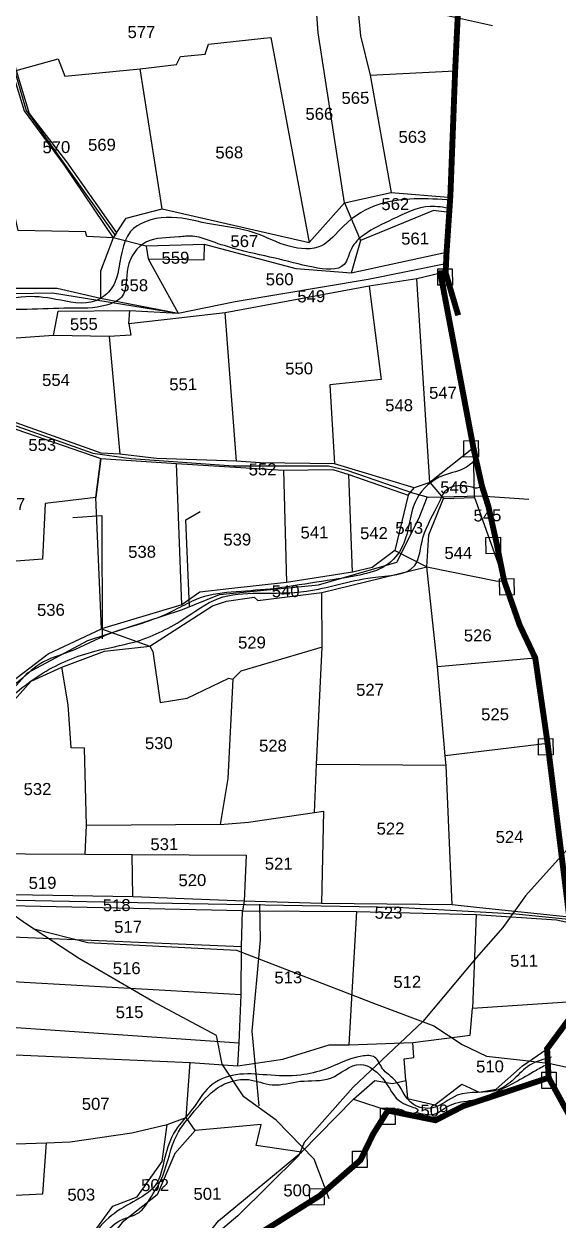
# Model space of a CAD drawing. Header units: inches. Extents: x 204181 to 273365, y 1587708 to 1600456.
# Drawn here: x 217341 to 218245, y 1591160 to 1593183 of the extents above; entities that cross this region are included whole.
import ezdxf
from ezdxf.enums import TextEntityAlignment as Align

# ---------------------------------------------------------------- set-up
doc = ezdxf.new("R2010")
doc.units = ezdxf.units.IN
doc.header["$LTSCALE"] = 15
doc.header["$MEASUREMENT"] = 0
doc.linetypes.add('HIDDEN2', pattern=[0.1875, 0.125, -0.0625])
for name, color, linetype in [('PLOT', 7, 'Continuous'), ('PLOT NO', 7, 'Continuous'), ('RAOD', 1, 'Continuous'), ('STREAM', 4, 'Continuous'), ('VILLAGE BOUNDARY STONES', 1, 'Continuous'), ('VILLAGE BOUNDRY', 5, 'Continuous')]:
    doc.layers.add(name, color=color, linetype=linetype)
doc.styles.get("Standard").update_dxf_attribs({"font": 'arial.ttf'})

msp = doc.modelspace()

# ---------------------------------------------------------------- linework, layer by layer
at = {"layer": 'PLOT'}
for points in [[(217393.8, 1593755.7), (217402.7, 1593694.9), (217330.1, 1593684.2), (217292.9, 1593676.9), (217288.4, 1593690.8), (217214.3, 1593673.5), (217139.5, 1593633.8), (217158.4, 1593485), (217167, 1593417.8), (217181.9, 1593395.9), (217221.9, 1593352.4), (217295.2, 1593227.9), (217328.6, 1593104.4), (217350.6, 1593031.3), (217413.5, 1592949.5), (217497.8, 1592829.9), (217492.3, 1592821.5), (217471.2, 1592764.6), (217470.7, 1592719.3), (217602.5, 1592694), (217698.9, 1592713.5), (217923.5, 1592751.4), (218055.1, 1592777.8)], [(217896.6, 1593310.1), (217910.6, 1593162.6), (217926.9, 1593096.4), (217962.5, 1592897.6)], [(217883.7, 1592880.4), (217838.9, 1593167.8), (217829.8, 1593293.8)], [(217290.3, 1593222.5), (217321.4, 1593102.3), (217341.7, 1593035.9), (217409.5, 1592944.1), (217492.3, 1592821.5), (217447.6, 1592823.2), (217445.5, 1592831.1), (217331.8, 1592833.7), (217319.9, 1592886.7), (217258.1, 1592887.7), (217252.4, 1592924.9), (217145.3, 1592907.8), (217136, 1592742.9)], [(217328.6, 1593104.4), (217399.3, 1593124), (217410.8, 1593094.4), (217538.3, 1593107.1), (217599.2, 1593114.2), (217606.5, 1593127.6), (217647.9, 1593131.7), (217653.8, 1593148.9), (217747.3, 1593158.6), (217758.9, 1593160.1), (217823.6, 1592813.6), (217883.7, 1592880.4), (217962.5, 1592897.6), (218058.7, 1592890.1)], [(217575.3, 1592870.2), (217538.3, 1593107.1)], [(217926.9, 1593096.4), (218070.7, 1593103.7)], [(215977.6, 1592940.2), (216141.4, 1592929.1), (216191.8, 1592927.5), (216264.6, 1592910.6), (216321.4, 1592898.4), (216366.9, 1592882), (216417, 1592865.4), (216514.5, 1592850.6), (216657.8, 1592825.3), (216847.4, 1592807.5), (217041.5, 1592783.5), (217097.3, 1592778.2), (217136, 1592742.9), (217203.3, 1592733.3), (217298.1, 1592736.3), (217397.9, 1592736.2), (217470.7, 1592719.3)], [(217883.7, 1592880.4), (217910.4, 1592816.9)], [(218061, 1592863.8), (218034, 1592867.5), (217910.4, 1592816.9), (217895, 1592761.6), (217801.9, 1592768.8), (217646.6, 1592810.2), (217548.1, 1592807), (217492.3, 1592821.5)], [(217497.8, 1592829.9), (217514.6, 1592854.5), (217575.3, 1592870.2), (217823.6, 1592813.6)], [(217548.1, 1592807), (217551.3, 1592785.8), (217602.5, 1592694)], [(217551.3, 1592785.8), (217646.1, 1592784.3), (217646.6, 1592810.2)], [(218056.2, 1592796.6), (217895, 1592761.6)], [(218045.8, 1592761.2), (218005.7, 1592751.9), (217925.5, 1592739.5), (217681.8, 1592694.4), (217603.3, 1592685.6), (217518.7, 1592675.9), (217522.1, 1592656.4), (217485.6, 1592654.4), (217391.4, 1592656.3), (217272.7, 1592647.5)], [(217925.5, 1592739.5), (217945.5, 1592581.9), (217858.9, 1592572.9), (217866.6, 1592439.3)], [(218027.8, 1592407.3), (218005.7, 1592751.9)], [(217198.4, 1592724.7), (217389.8, 1592728.3), (217602.5, 1592694)], [(217391.4, 1592656.3), (217399.5, 1592697.5), (217520.7, 1592698.6), (217602.5, 1592694)], [(217518.7, 1592675.9), (217520.7, 1592698.6)], [(217701.2, 1592443.5), (217681.8, 1592694.4)], [(217485.6, 1592654.4), (217503.9, 1592455.6)], [(216992.6, 1592626.9), (217062.3, 1592623.9), (217200, 1592573.8), (217255.4, 1592531.5), (217281.6, 1592513.4), (217471.3, 1592448.2), (217599.7, 1592439.5), (217780.2, 1592428.3), (217864, 1592429.7), (217890.7, 1592421.3), (217991.5, 1592386), (218001.4, 1592398.4)], [(218101.6, 1592466.1), (218027.8, 1592407.3), (218001.4, 1592398.4), (217866.6, 1592439.3), (217740.8, 1592440.7), (217701.2, 1592443.5), (217565.7, 1592448), (217503.9, 1592455.6), (217472.2, 1592457.1), (217278.5, 1592526.1), (217251.5, 1592554.4), (217239.3, 1592598.8)], [(217471.3, 1592448.2), (217462.9, 1592382), (217377.1, 1592372.2), (217372.7, 1592277.9), (217268.4, 1592269.9), (217193.7, 1592277.8), (217185.4, 1592208.3), (217134.1, 1592193.1), (217123, 1592199.9), (217115.3, 1592268.9), (216963.5, 1592274.8), (216952.9, 1592304), (216947.6, 1592487.9)], [(218027.8, 1592407.3), (218051, 1592380.6), (218103.3, 1592382.1), (218101.6, 1592466.1)], [(217968.8, 1592292.6), (217930.4, 1592263.7), (217896.9, 1592256), (217785.3, 1592238.6), (217688.1, 1592227.9), (217638.8, 1592222.3), (217608.4, 1592200.4), (217472.4, 1592160.1), (217462.9, 1592382), (217471.3, 1592448.2)], [(217608.4, 1592200.4), (217599.7, 1592439.5)], [(217780.2, 1592428.3), (217785.3, 1592238.6)], [(217896.9, 1592256), (217890.7, 1592421.3)], [(217991.5, 1592386), (217968.8, 1592292.6), (218022.8, 1592264.8)], [(218065.9, 1591693.3), (218055.5, 1591929.2), (218053.9, 1591945.3), (218040.6, 1592096.4), (218022.8, 1592264.8), (218026.2, 1592318.8), (218051, 1592380.6)], [(218103.3, 1592382.1), (218153.4, 1592241.9)], [(217308.5, 1592061.6), (217382.3, 1592117.6), (217472.4, 1592160.1), (217554.4, 1592131), (217660.1, 1592199.1), (217683.8, 1592206.7), (217731.1, 1592213.6), (217737.2, 1592207.9), (217845.1, 1592221.6), (218022.8, 1592264.8), (218142.1, 1592240.8), (218153.4, 1592241.9)], [(217311.4, 1592024.1), (217353.7, 1592071.7), (217405.5, 1592095.2), (217477.9, 1592122.3), (217554.4, 1592131), (217559.6, 1592121.6), (217571.6, 1592035.8), (217617.4, 1592043.1), (217688, 1592076.9), (217694.8, 1592075), (217686.4, 1591906.8), (217673.4, 1591829.2), (217721.4, 1591832.9), (217832.9, 1591849.6), (217836.1, 1591930.6), (217845.6, 1592129.1), (217845.1, 1592221.6)], [(217845.6, 1592129.1), (217708, 1592088.5), (217694.8, 1592075)], [(218040.6, 1592096.4), (218206.2, 1592110.8)], [(217445, 1591779.2), (217447.5, 1591827.5), (217444.1, 1591958.2), (217421.6, 1591959), (217416.4, 1592031.8), (217405.5, 1592095.2)], [(218227.1, 1591966.3), (218053.9, 1591945.3)], [(218055.5, 1591929.2), (217836.1, 1591930.6)], [(217832.9, 1591849.6), (217848.1, 1591851.5), (217844.6, 1591695.9)], [(217673.4, 1591829.2), (217447.5, 1591827.5)], [(217242.4, 1591780.1), (217445, 1591779.2), (217524.4, 1591778.4), (217717.4, 1591777.2), (217713.8, 1591699.5), (217711.3, 1591683.4)], [(217525.4, 1591707.2), (217524.4, 1591778.4)], [(217703.2, 1591421.1), (217705.3, 1591460), (217708.6, 1591541.2), (217709.3, 1591622.7), (217711.3, 1591683.4), (217263.8, 1591692.9), (217264.3, 1591700.8), (217218, 1591701.6), (217220, 1591712.1)], [(218263.7, 1591672.5), (218112.1, 1591688.4), (218065.9, 1591693.3), (217844.6, 1591695.9), (217713.8, 1591699.5), (217525.4, 1591707.2), (217220, 1591712.1)], [(217263.8, 1591692.9), (217266.8, 1591641.8), (217272, 1591566), (217279, 1591489.3), (217705.3, 1591460)], [(217711.3, 1591683.4), (217904.3, 1591682.1), (218106.1, 1591676.8), (218241.9, 1591667.9), (218270.6, 1591661.7)], [(217891.4, 1591456.7), (217904.3, 1591682.1)], [(218106.1, 1591676.8), (218099.9, 1591518.5)], [(217266.8, 1591641.8), (217709.3, 1591622.7)], [(217708.6, 1591541.2), (217272, 1591566)], [(217284.9, 1590896.7), (217390.8, 1591031.6), (217427.3, 1591081.7), (217446.5, 1591121.6), (217491.6, 1591183.9), (217533.1, 1591199.8), (217575.3, 1591259.2), (217583.8, 1591322.1), (217616.1, 1591333.8), (217622.8, 1591426.8), (217703.2, 1591421.1), (217779.3, 1591432.2), (217857.9, 1591456.8), (217891.4, 1591456.7), (217999, 1591460.7), (218096, 1591472.9), (218099.9, 1591518.5), (218260.8, 1591529.4)], [(217619.8, 1591095.1), (217670.3, 1591159.1), (217810.6, 1591275.3), (217898.7, 1591364.8), (217934.7, 1591396.2), (217964.6, 1591391.5), (217987.2, 1591396.1), (217984.6, 1591433), (218001.1, 1591435.4), (217999, 1591460.7)], [(217168.9, 1591400.7), (217168.8, 1591389.1), (217276.3, 1591409.4), (217275.6, 1591441.8), (217622.8, 1591426.8)], [(217987.2, 1591396.1), (217990, 1591365.9), (218036.2, 1591355), (218081.9, 1591390.3), (218111.1, 1591376.7), (218140.2, 1591381.7), (218184.7, 1591421.3), (218226.2, 1591449.9)], [(217276.3, 1591409.4), (217291, 1591288.4), (217379.8, 1591291.1), (217419.7, 1591292.7), (217523.8, 1591307.6), (217583.8, 1591322.1)], [(217898.7, 1591364.8), (217956.9, 1591345.5)], [(217810.6, 1591275.3), (217734.2, 1591286.7), (217742.5, 1591321.7), (217631.2, 1591311.8), (217616.1, 1591333.8)], [(217631.2, 1591311.8), (217596.4, 1591272.8), (217566.6, 1591203.2), (217507.4, 1591156.4), (217476.2, 1591116.2)], [(217291.2, 1591200.6), (217373.4, 1591204.5), (217379.8, 1591291.1)]]:
    msp.add_lwpolyline(points, dxfattribs=at)
at = {"layer": 'RAOD'}
for points in [[(217119.9, 1593625.5), (217133.3, 1593620.4), (217138.2, 1593623.8), (217151.1, 1593519.3), (217161.3, 1593433.9), (217165.2, 1593412.8), (217189.8, 1593382.9), (217214.4, 1593354.1), (217276.7, 1593251), (217293.2, 1593224.6), (217321.1, 1593119.8), (217345.3, 1593036.7), (217365.8, 1593008.1), (217496.6, 1592824.6)], [(218133.9, 1593179.8), (217946.4, 1593221.3), (217812.3, 1593241.5), (217752.2, 1593254.3), (217664.8, 1593260), (217583.8, 1593283.1), (217440.3, 1593373.9), (217279.8, 1593504.1), (217202.1, 1593566.2), (217158.3, 1593574.7), (217132.6, 1593575.5)], [(217286, 1592517.8), (217457.8, 1592457), (217522.7, 1592448.3), (217696, 1592435.8), (217856.4, 1592435.7), (217887.3, 1592428.6), (217998.8, 1592389.9), (218025.1, 1592382.8), (218113.2, 1592385.1), (218195.6, 1592379.2)], [(217256.9, 1591984.7), (217347.4, 1592085.8), (217449.7, 1592140.4), (217609.4, 1592192.9), (217672, 1592217.9), (217839.7, 1592234.3), (217972.3, 1592272.9), (218010.1, 1592347.5), (218023.8, 1592383.8)], [(217424.4, 1592348.3), (217473.3, 1592351.7), (217474, 1592143.1)], [(217621.2, 1592197.3), (217615.3, 1592344.5), (217639.3, 1592358.3)], [(218275.1, 1591803.9), (218189.9, 1591708.8), (218151.6, 1591655.2), (218106.3, 1591604), (218016, 1591496.1), (217898.3, 1591385.2), (217815.6, 1591291.7), (217806.4, 1591269.8), (217703.3, 1591167.4), (217648, 1591121), (217611.9, 1591061.6), (217612, 1591052.7)], [(218273.5, 1591667.6), (218173.1, 1591677.8), (217971.9, 1591689.1), (217621, 1591695.1), (217273.2, 1591701.7), (217225.9, 1591700.3), (217207.8, 1591710.2)], [(217857.7, 1591196.1), (217832.2, 1591263.1), (217768.3, 1591329.2), (217713.5, 1591368.7), (217676.5, 1591424.1), (217667, 1591472.4), (217559.4, 1591529.7), (217435.3, 1591601.9), (217345.7, 1591660.8), (217282.4, 1591704.5)], [(217739.2, 1591353.4), (217727.7, 1591479.6), (217741.7, 1591634.2), (217740.5, 1591694.5)], [(217356.3, 1591653.2), (217449.8, 1591629.8), (217700.9, 1591616.8), (217937.1, 1591525.6), (218034.8, 1591488.7), (218082.7, 1591457.1), (218123.7, 1591437.4), (218194.7, 1591429.8), (218231.2, 1591424.9), (218291.1, 1591412.4)]]:
    msp.add_lwpolyline(points, dxfattribs=at)
at = {"layer": 'STREAM'}
for points in [[(218064.4, 1592885.1), (218001.6, 1592887), (217943.6, 1592878.2), (217881.8, 1592841), (217844.8, 1592807.8), (217789.8, 1592806.9), (217732.3, 1592829.3), (217651.8, 1592845.5), (217581.9, 1592855.8), (217521.4, 1592831.2), (217500, 1592761), (217486.9, 1592732), (217462.8, 1592714.8), (217395.4, 1592717.2), (217337, 1592720.9), (217299, 1592723.4), (217285.6, 1592748), (217238.4, 1592764.7), (217174.9, 1592753.1), (217139.1, 1592717.1), (217076.7, 1592697.4), (217042.6, 1592689.1), (216965.8, 1592707.5), (216915.2, 1592734.1), (216846.2, 1592759.9), (216783.5, 1592782.6), (216710.9, 1592790.5), (216589.9, 1592811.6), (216480, 1592822.6), (216401.5, 1592839.8), (216378.1, 1592840.4), (216340.3, 1592849)], [(218062.2, 1592870.6), (218028.6, 1592874.3), (217965, 1592852.6), (217916.8, 1592826.5), (217895.3, 1592802.7), (217883.1, 1592776.4), (217830.8, 1592771.5), (217766.1, 1592786.8), (217696, 1592803.3), (217654.6, 1592816.7), (217627.2, 1592823.9), (217603.4, 1592822.7), (217547.9, 1592813.9), (217517.3, 1592771.2), (217506.5, 1592721.1), (217481.2, 1592707.4), (217418.1, 1592702.2), (217274.5, 1592702.7), (217211.2, 1592712), (217146.8, 1592708.7), (217087, 1592693.9), (217078.4, 1592694.5), (217077.3, 1592695.4)], [(218106.6, 1592448.7), (218090, 1592433.5), (218050.9, 1592419.5), (218005.7, 1592379.8), (217981.8, 1592300.2), (217953.3, 1592266.9), (217909.3, 1592251), (217836, 1592239), (217757.9, 1592227.3), (217692.2, 1592222.1), (217632.5, 1592209.6), (217601.4, 1592194.2), (217546.8, 1592171.2), (217486.3, 1592151.7), (217418.2, 1592121), (217368.9, 1592101), (217329.2, 1592068.7), (217293.5, 1592045.6), (217265, 1592008.9), (217247.9, 1591979), (217217.8, 1591961.8), (217150.8, 1591935.3), (217070.4, 1591925.6), (217020.8, 1591904.1), (216982.2, 1591876.5), (216968.2, 1591838.7), (216966.2, 1591809.6), (216965, 1591760.4), (216960.8, 1591739.5), (216960, 1591732.6), (216905, 1591696.9), (216854.8, 1591670.9), (216800.2, 1591655.8), (216775.2, 1591646.1), (216745.3, 1591608.9)], [(216456.1, 1591366), (216491.4, 1591397), (216518.2, 1591426.5), (216549.8, 1591451.5), (216568.7, 1591477.6), (216594.1, 1591501.5), (216606.4, 1591531.4), (216623.8, 1591555.8), (216643.7, 1591574.7), (216659.2, 1591616.2), (216696.1, 1591630.8), (216743, 1591634.5), (216800.4, 1591643.5), (216830.8, 1591645.9), (216852.4, 1591657.9), (216885.8, 1591681.3), (216930.6, 1591697), (216970, 1591725.7), (216976.4, 1591785.6), (216981.5, 1591857.5), (217005.3, 1591888.1), (217064.9, 1591913), (217167.8, 1591929.9), (217246, 1591950.6), (217284.5, 1591995.8), (217293.1, 1592012.2), (217333.7, 1592056.7), (217374.1, 1592085.7), (217461.6, 1592122.4), (217527.9, 1592137.8), (217610.4, 1592175.9), (217670.4, 1592211.4), (217737.3, 1592220.3), (217819.1, 1592223.6), (217931, 1592246.7), (218002.3, 1592267.3), (218016.3, 1592313.8), (218044.8, 1592375.8), (218055.5, 1592394.8), (218099.1, 1592400), (218104.4, 1592398.6), (218118.9, 1592402.6)], [(218233.7, 1591435.8), (218196.6, 1591422.1), (218170, 1591398.7), (218143.3, 1591380.7), (218074.1, 1591371.3), (218032.9, 1591350.1), (217999.7, 1591356.3), (217967.6, 1591398.2), (217948.1, 1591416.3), (217934.6, 1591435.6), (217912.8, 1591437.4), (217851.2, 1591415.7), (217809.6, 1591405.5), (217752.2, 1591405.7), (217699.8, 1591406), (217655.3, 1591385.9), (217626.2, 1591347.7), (217597.6, 1591311.9), (217579.8, 1591266), (217563.4, 1591219.1), (217526.2, 1591191.2), (217484.8, 1591164.1), (217450.9, 1591120.9), (217424, 1591066.2), (217392, 1591019.6), (217366.2, 1590992.9), (217316.3, 1590932.5), (217298.6, 1590902.2), (217263.6, 1590860.4), (217216.5, 1590786.7), (217183.3, 1590734.9), (217150.8, 1590679), (217125, 1590660.7), (217100.2, 1590627), (217080.9, 1590611.1)], [(217117.3, 1590554.4), (217132.1, 1590602.2), (217157.9, 1590653.9), (217196.7, 1590708.1), (217222.1, 1590761.6), (217242.3, 1590807.4), (217301.6, 1590898.8), (217338.9, 1590948.3), (217407.5, 1591006.1), (217440, 1591065.5), (217471.8, 1591128.9), (217505.5, 1591160.3), (217536.1, 1591173.4), (217553.9, 1591195.3), (217576.2, 1591235.2), (217600, 1591304.2), (217630, 1591344.8), (217668.9, 1591383.7), (217721.1, 1591397.9), (217761.2, 1591389.2), (217809, 1591395), (217860.3, 1591400.5), (217910.1, 1591423.6), (217951.8, 1591395.1), (217991.4, 1591354), (218007.8, 1591345.4), (217999, 1591340.5), (217977.3, 1591347.4), (217954.9, 1591342.4)], [(218227.9, 1591424.5), (218207.6, 1591413.3), (218171.5, 1591392.8), (218142.1, 1591377.7), (218099.9, 1591362.7), (218061.9, 1591354), (218034.8, 1591338.9), (218004.6, 1591342.4)]]:
    msp.add_spline(points, degree=3, dxfattribs=at)
at = {"layer": 'VILLAGE BOUNDARY STONES'}
for points in [[(218041.4, 1592768.6), (218065.8, 1592768.9), (218066.1, 1592741.3), (218041.7, 1592741)], [(218085.3, 1592478.1), (218109.6, 1592478.4), (218110, 1592450.8), (218085.6, 1592450.5)], [(218122.8, 1592314.7), (218147.2, 1592315), (218147.5, 1592287.4), (218123.1, 1592287.1)], [(218145.8, 1592244.7), (218170.1, 1592245), (218170.5, 1592217.4), (218146.1, 1592217.1)], [(218211.5, 1591974.2), (218235.9, 1591974.5), (218236.2, 1591946.8), (218211.8, 1591946.5)], [(218217.1, 1591410.3), (218241.5, 1591410.6), (218241.8, 1591383), (218217.4, 1591382.7)], [(217944.3, 1591349.4), (217968.7, 1591349.7), (217969, 1591322.1), (217944.6, 1591321.8)], [(217897, 1591276.7), (217921.4, 1591277), (217921.7, 1591249.4), (217897.3, 1591249.1)], [(217824.6, 1591213.3), (217848.9, 1591213.6), (217849.3, 1591186), (217824.9, 1591185.7)]]:
    msp.add_lwpolyline(points, close=True, dxfattribs=at)
at = {"layer": 'VILLAGE BOUNDRY', "color": 5, "linetype": 'HIDDEN2', "ltscale": 20}
for points in [[(218083.9, 1593380.5, 10, 10, 0), (218070.7, 1593103.7, 10, 10, 0), (218062.7, 1592893.4, 10, 10, 0), (218056.2, 1592796.6, 10, 10, 0), (218054.6, 1592762.1, 10, 10, 0), (218075.9, 1592690.2, 10, 10, 0), (218054.6, 1592762.1, 10, 10, 0), (218045.8, 1592761.2, 10, 10, 0), (218101.6, 1592466.1, 10, 10, 0), (218116.1, 1592401.3, 10, 10, 0), (218127, 1592366.9, 10, 10, 0), (218140.6, 1592305.7, 10, 10, 0), (218153.4, 1592241.9, 10, 10, 0), (218179.8, 1592166.5, 10, 10, 0), (218206.2, 1592110.8, 10, 10, 0), (218206.2, 1592110.8, 10, 10, 0), (218227.1, 1591966.3, 10, 10, 0), (218263.7, 1591672.5, 10, 10, 0)], [(218262, 1591498.3, 10, 10, 0), (218226.2, 1591449.9, 10, 10, 0), (218228.8, 1591401, 10, 10, 0), (218270.4, 1591325.3, 10, 10, 0), (218228.8, 1591401, 10, 10, 0), (218084.2, 1591353, 10, 10, 0), (218037.6, 1591329.1, 10, 10, 0), (217956.9, 1591345.5, 10, 10, 0), (217932.3, 1591306.4, 10, 10, 0), (217910.6, 1591261.8, 10, 10, 0), (217841.6, 1591201.4, 10, 10, 0), (217662.9, 1591089.4, 10, 10, 0)]]:
    msp.add_lwpolyline(points, format="xyseb", dxfattribs=at)

# ---------------------------------------------------------------- texts
at = {"layer": 'PLOT NO'}
for s, p in [('577', (217540.2, 1593169.3)), ('565', (217902, 1593057.8)), ('566', (217841, 1593030.9)), ('563', (217998.5, 1592991.9)), ('570', (217396.3, 1592974.5)), ('569', (217473.4, 1592978.6)), ('568', (217688.7, 1592965.6)), ('562', (217969.5, 1592878.4)), ('567', (217714.2, 1592815.7)), ('561', (218002.9, 1592820)), ('559', (217597.7, 1592787.5)), ('560', (217773.9, 1592751.1)), ('558', (217527.9, 1592740.9)), ('549', (217827.4, 1592722.3)), ('555', (217442.8, 1592675.4)), ('550', (217806.8, 1592600.3)), ('554', (217395.7, 1592580.9)), ('551', (217610.8, 1592573.6)), ('547', (218050.1, 1592559.3)), ('548', (217975.9, 1592538.1)), ('553', (217372.4, 1592471.1)), ('552', (217745, 1592429.7)), ('546', (218069.1, 1592399.4)), ('537', (217320.4, 1592371.1)), ('545', (218125.3, 1592351.9)), ('541', (217832.8, 1592323.1)), ('542', (217933.4, 1592321.9)), ('543', (217993, 1592330.7)), ('539', (217702.2, 1592311)), ('538', (217541.3, 1592290.3)), ('544', (218076.1, 1592288.4)), ('540', (217784.1, 1592223.7)), ('536', (217387.1, 1592192.1)), ('529', (217727.1, 1592136.9)), ('526', (218108.9, 1592149)), ('527', (217926.8, 1592057)), ('525', (218138.2, 1592015.6)), ('530', (217569.6, 1591966.8)), ('528', (217762.6, 1591962.6)), ('532', (217364.4, 1591889.2)), ('522', (217961.4, 1591822.4)), ('531', (217578.9, 1591796.1)), ('524', (218162.7, 1591808.3)), ('521', (217772.3, 1591763)), ('520', (217626.3, 1591735.1)), ('519', (217372.9, 1591730.5)), ('518', (217498.4, 1591692.8)), ('523', (217958.1, 1591680.1)), ('517', (217517.6, 1591656.2)), ('511', (218187.2, 1591598.9)), ('516', (217515.2, 1591586.2)), ('513', (217788.5, 1591570.6)), ('512', (217989.7, 1591563.1)), ('515', (217520.1, 1591511.9)), ('510', (218129.6, 1591420.1)), ('507', (217462.8, 1591356.9)), ('509', (218035.6, 1591345.5)), ('502', (217563.2, 1591219.6)), ('500', (217803.7, 1591210.6)), ('503', (217438.4, 1591203.3)), ('501', (217651.7, 1591204.8))]:
    msp.add_text(s, height=20.19, rotation=0.6654, dxfattribs=at).set_placement(p, align=Align.MIDDLE_CENTER)

doc.saveas('drawing.dxf')
